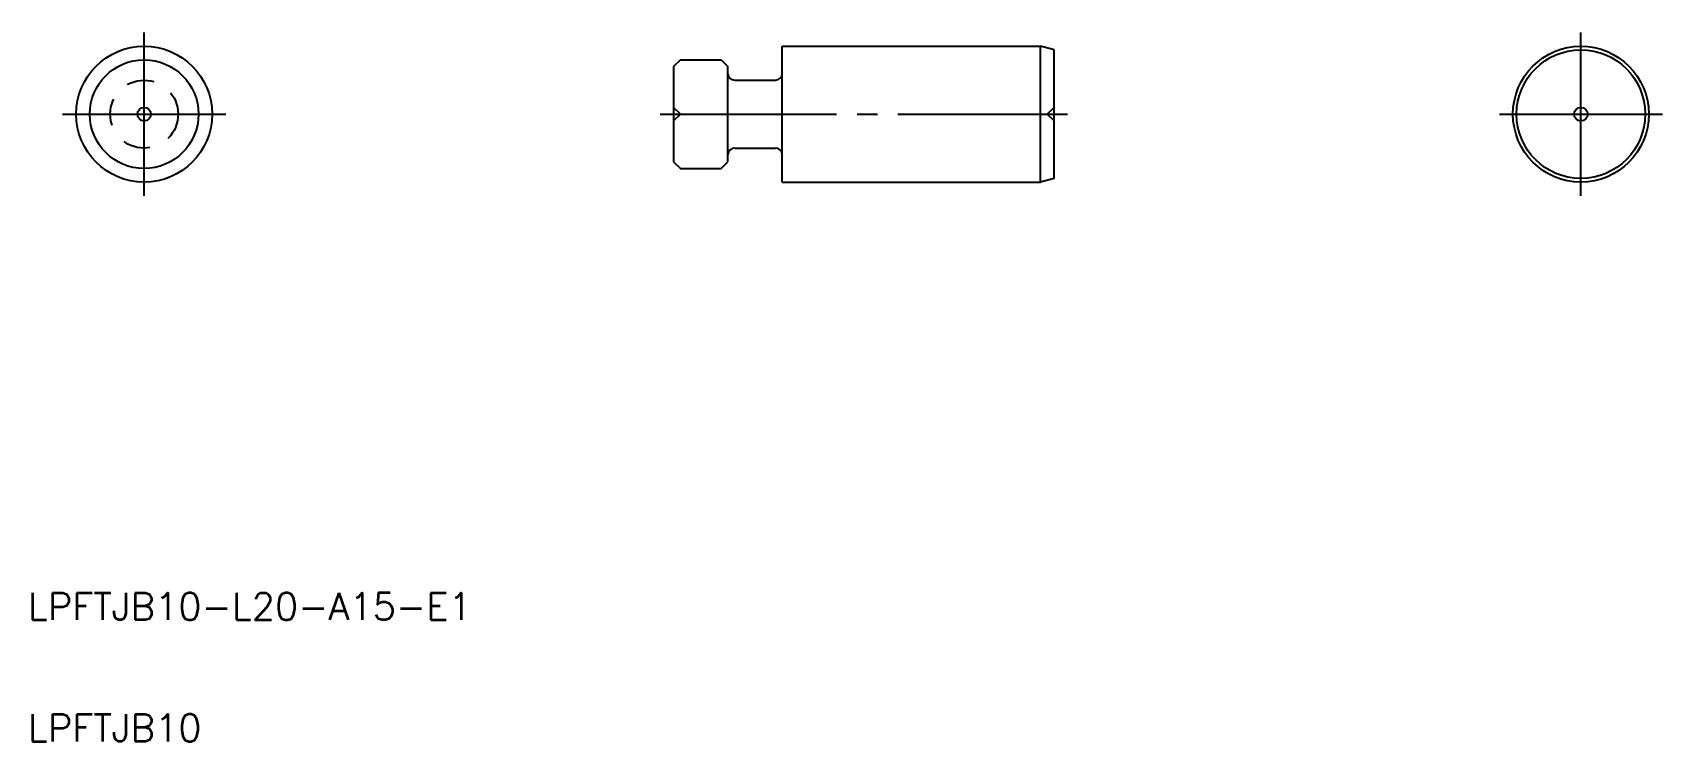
# Model space of a CAD drawing. Extents: x 53 to 173, y 147 to 199.
import ezdxf

# ---------------------------------------------------------------- set-up
doc = ezdxf.new("R2010")
doc.units = 0
doc.linetypes.add('CENTER', pattern=[17.5, 13, -1.5, 1.5, -1.5])
doc.linetypes.add('DASHED', pattern=[3.5, 2, -1.5])
doc.layers.get('0').update_dxf_attribs({"linetype": 'CONTINUOUS'})
doc.layers.add('CENTER', color=1, linetype='CENTER')
doc.styles.get("Standard").update_dxf_attribs({"font": 'txt.shx', "bigfont": '@extfont2.shx'})

msp = doc.modelspace()

# ---------------------------------------------------------------- linework, layer by layer
at = {"color": 7, "linetype": 'CONTINUOUS'}
for p, q in [((108.24, 187.97), (108.24, 197.97)), ((108.24, 197.97), (127.24, 197.97)), ((127.24, 187.97), (127.24, 197.97)), ((128.24, 197.7), (127.24, 197.97)), ((100.74, 196.97), (100.24, 196.47)), ((100.74, 196.97), (103.74, 196.97)), ((103.74, 196.97), (104.24, 196.47)), ((128.24, 188.24), (128.24, 197.7)), ((100.24, 196.47), (100.24, 189.47)), ((104.24, 189.47), (104.24, 196.47)), ((104.74, 195.47), (107.74, 195.47)), ((104.74, 190.47), (107.74, 190.47)), ((100.24, 189.47), (100.74, 188.97)), ((100.74, 188.97), (103.74, 188.97)), ((103.74, 188.97), (104.24, 189.47)), ((108.24, 187.97), (127.24, 187.97)), ((128.24, 188.24), (127.24, 187.97))]:
    msp.add_line(p, q, dxfattribs=at)
at = {"color": 3, "linetype": 'DASHED'}
for p, q in [((100.74, 192.97), (100.24, 193.47)), ((127.74, 192.97), (128.24, 193.47)), ((100.74, 192.97), (100.24, 192.47)), ((127.74, 192.97), (128.24, 192.47))]:
    msp.add_line(p, q, dxfattribs=at)
at = {"color": 7, "linetype": 'CONTINUOUS'}
for centre, radius in [((61.27, 192.97), 5), ((167.02, 192.97), 5), ((61.27, 192.97), 4), ((167.02, 192.97), 4.73), ((61.27, 192.97), 0.5), ((167.02, 192.97), 0.5)]:
    msp.add_circle(centre, radius, dxfattribs=at)
at = {"color": 3, "linetype": 'DASHED'}
msp.add_circle((61.27, 192.97), 2.5, dxfattribs=at)
at = {"color": 7, "linetype": 'CONTINUOUS'}
for centre, start, end in [((104.74, 195.97), 180, 270), ((107.74, 195.97), 270, 0), ((104.74, 189.97), 90, 180), ((107.74, 189.97), 0, 90)]:
    msp.add_arc(centre, 0.5, start, end, dxfattribs=at)
at = {"layer": 'CENTER', "color": 1, "linetype": 'CENTER'}
for p, q in [((61.27, 186.97), (61.27, 198.97)), ((167.02, 186.97), (167.02, 198.97)), ((55.27, 192.97), (67.27, 192.97)), ((99.24, 192.97), (129.24, 192.97)), ((161.02, 192.97), (173.02, 192.97))]:
    msp.add_line(p, q, dxfattribs=at)

# ---------------------------------------------------------------- texts
at = {"color": 7, "linetype": 'CONTINUOUS'}
for s, p in [('LPFTJB10-L20-A15-E1', (52.72, 155.75)), ('LPFTJB10', (52.72, 146.82))]:
    msp.add_text(s, height=2, dxfattribs=at).set_placement(p)

doc.saveas('drawing.dxf')
